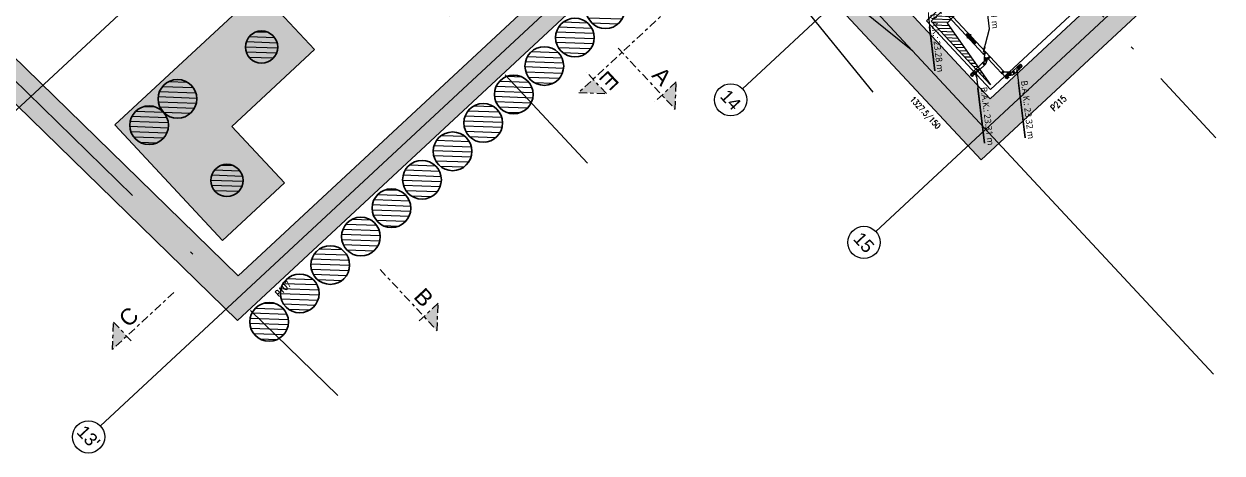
# Model space of a CAD drawing. Header units: millimetres. Extents: x 400382 to 401276, y 4543898 to 4544126.
# Drawn here: x 400468.57 to 400505.69, y 4543972.18 to 4543985.48 of the extents above; entities that cross this region are included whole.
import ezdxf
from ezdxf.enums import TextEntityAlignment as Align

# ---------------------------------------------------------------- set-up
doc = ezdxf.new("R2010")
doc.units = ezdxf.units.MM
for name, pattern in [('AKS', [3, 2.5, -0.25, 0, -0.25]), ('CENTER', [2, 1.25, -0.25, 0.25, -0.25]), ('DASHDOT2', [0.5, 0.25, -0.125, 0, -0.125])]:
    doc.linetypes.add(name, pattern=pattern)
for name, color, linetype in [('aks prota', 2, 'AKS'), ('bosluk tarama prota', 8, 'Continuous'), ('boşluk prota', 2, 'Continuous'), ('boşluk taraması prota', 252, 'Continuous'), ('caks prota', 4, 'Continuous'), ('kesit tarama prota', 252, 'Continuous'), ('kiriş prota', 6, 'Continuous'), ('kolon tarama prota', 252, 'Continuous'), ('lperde prota', 4, 'Continuous'), ('merdiven prota', 2, 'Continuous'), ('not çizgisi prota', 4, 'Continuous'), ('perde prota', 1, 'Continuous'), ('PRT-AL-TUNEL_EKSENI', 14, 'DASHDOT2'), ('skesit prota', 7, 'Continuous'), ('st_s_ölçü', 4, 'Continuous'), ('taks prota', 7, 'Continuous'), ('TARAMA', 8, 'Continuous'), ('tkesit prota', 7, 'Continuous'), ('tperde prota', 6, 'Continuous')]:
    doc.layers.add(name, color=color, linetype=linetype)
for name, color, linetype, lineweight in [('PRT-Geo-Pile_100', 101, 'Continuous', 30), ('PRT-Geo-Pile_120', 101, 'Continuous', 30), ('PRT-Geo-Pile_No.', 151, 'Continuous', 25)]:
    doc.layers.add(name, color=color, linetype=linetype, lineweight=lineweight)
doc.styles.add('Arial', font='Arial.ttf')
doc.styles.add('OLCU', font='romanstw.shx')
doc.styles.add('prt-kd-kot', font='Arial.ttf')
doc.styles.add('Segoe UI Light_1', font='', dxfattribs={"height": 200})
doc.styles.add('TAKS', font='Arial Unicode.ttf')
doc.styles.add('tkolon', font='romanstw.shx')
doc.styles.get('Segoe UI Light_1').set_extended_font_data('Segoe UI Light')
doc.dimstyles.new('1-50', dxfattribs={"dimtxt": 10, "dimasz": 4, "dimexe": 4, "dimexo": 8, "dimgap": 4, "dimtad": 1, "dimdec": 1, "dimrnd": 0.05, "dimzin": 9, "dimdsep": 46, "dimtxsty": 'OLCU', "dimblk1": 'OBLIQUE', "dimblk2": 'OBLIQUE', "dimsah": 1, "dimcen": 2, "dimdle": 4, "dimclrd": 4, "dimclre": 4, "dimclrt": 3, "dimadec": 1, "dimazin": 0, "dimtfac": 1, "dimtdec": 1, "dimtix": 1, "dimtmove": 2, "dimatfit": 3, "dimldrblk": 'OBLIQUE', "dimfxl": 1, "dimtvp": 1, "dimtolj": 1, "dimtzin": 1, "dimarcsym": 0})
pattern_1 = [(45, (15044.712, 54416.469), (-11.2253202, 11.2253202), [])]
pattern_2 = [(45, (0, 30000), (-11.2253202, 11.2253202), [])]

# ---------------------------------------------------------------- blocks, each defined once
blk = doc.blocks.new('Flow Direction - Flow Direction _25mm_-1035271-_17_70 m  ARA KAT')
at = {"layer": 'TARAMA'}
blk.add_hatch(color=256, dxfattribs=at).paths.add_polyline_path([(0, 0), (-117, -78), (-117, -30), (-400, -30), (-400, 30), (-117, 30), (-117, 78)], flags=0)
for p, q in [((-117, 30), (-400, 30)), ((-400, 30), (-400, -30)), ((-117, 30), (-400, 30)), ((-400, 30), (-400, -30)), ((0, 0), (-117, 78)), ((-117, 78), (-117, 30)), ((-117, 78), (0, 0)), ((-117, 30), (-117, 78)), ((-117, -78), (0, 0)), ((-117, -78), (0, 0)), ((-400, -30), (-117, -30)), ((-117, -30), (-400, -30)), ((-117, -30), (-117, -78)), ((-117, -30), (-117, -78))]:
    blk.add_line(p, q, dxfattribs=at)
blk = doc.blocks.new('17.60 mekanik')
at = {"layer": 'kolon tarama prota'}
for points in [[(146125.3, 61170.3), (146119.1, 61184), (146115.7, 61182)], [(146236, 61208.3), (146247, 61197.9), (146249.3, 61201.1)], [(146153.7, 61111.7), (146164.7, 61101.3), (146167, 61104.5)]]:
    blk.add_hatch(color=256, dxfattribs=at).paths.add_polyline_path(points, flags=0)
for p, q in [((146086.7, 61232.4), (145941.5, 61337.9)), ((146125.3, 61170.3), (146086.7, 61232.4)), ((146119.1, 61184), (146115.7, 61182)), ((146125.3, 61170.3), (146119.1, 61184)), ((146224.7, 61184.3), (146222.2, 61181.8)), ((146227.3, 61186.8), (146224.7, 61184.2)), ((146229.7, 61189.3), (146227.3, 61186.8)), ((146231.4, 61216.8), (146231.4, 61213.3)), ((146231.4, 61196.9), (146231.4, 61193.4)), ((146231.5, 61213.3), (146231.5, 61196.9)), ((146233.7, 61180.4), (146236.2, 61182.8)), ((146236, 61208.3), (146247, 61197.9)), ((146249.3, 61201.1), (146236, 61208.3)), ((146236, 61208.3), (146408.8, 61082.8)), ((146240.5, 61196.9), (146240.5, 61213.3)), ((146240.6, 61213.3), (146240.6, 61216.8)), ((146240.6, 61193.4), (146240.6, 61196.9)), ((146247, 61197.9), (146249.3, 61201.1)), ((146408.8, 61082.8), (146269, 61184.4)), ((146129.7, 61174.8), (145855.1, 61174.8)), ((145855.1, 61165.8), (146129.7, 61165.8)), ((145859.4, 61170.3), (146066.7, 61019.6)), ((146115.7, 61182), (146125.3, 61170.3)), ((146133.2, 61174.8), (146129.7, 61174.8)), ((146129.7, 61165.7), (146133.2, 61165.7)), ((146133.1, 61167.4), (146133.2, 61167.3)), ((146148.5, 61174.4), (146133.2, 61174.4)), ((146133.2, 61167.4), (146133.2, 61167.4)), ((146133.2, 61166.2), (146134.3, 61166.2)), ((146134.3, 61166.2), (146141.4, 61159.1)), ((146141.1, 61158.7), (146143.6, 61156.3)), ((146143.6, 61156.3), (146145, 61154.9)), ((146145, 61154.9), (146147.4, 61152.4)), ((146145.9, 61166.2), (146148.5, 61166.2)), ((146147.2, 61164.9), (146145.9, 61166.2)), ((146150, 61162.7), (146147.6, 61165.2)), ((146152, 61174.8), (146148.5, 61174.8)), ((146148.5, 61165.7), (146152, 61165.7)), ((146149.1, 61148.3), (146149.1, 61144.8)), ((146151.4, 61161.3), (146150, 61162.7)), ((146153.9, 61158.9), (146151.4, 61161.3)), ((146210.8, 61174.8), (146152, 61174.8)), ((146152, 61165.8), (146210.8, 61165.8)), ((146158.3, 61144.8), (146158.3, 61148.3)), ((146214.3, 61174.8), (146210.8, 61174.8)), ((146210.8, 61165.7), (146214.3, 61165.7)), ((146215.5, 61174.4), (146214.3, 61174.4)), ((146214.3, 61173.2), (146214.3, 61173.2)), ((146214.3, 61173.1), (146214.3, 61173.1)), ((146214.3, 61166.2), (146229.6, 61166.2)), ((146222.5, 61181.4), (146215.5, 61174.4)), ((146227, 61174.4), (146228.3, 61175.7)), ((146229.6, 61174.4), (146227, 61174.4)), ((146228.7, 61175.3), (146231.2, 61177.8)), ((146233.1, 61174.8), (146229.6, 61174.8)), ((146229.6, 61165.7), (146233.1, 61165.7)), ((146231.1, 61177.8), (146233.7, 61180.4)), ((146236.8, 61173.9), (146233.1, 61173.9)), ((146236.8, 61173.9), (146233.1, 61173.9)), ((146233.1, 61166.6), (146236.8, 61166.6)), ((146233.1, 61166.6), (146236.8, 61166.6)), ((146149.2, 61144.8), (146149.2, 61106.8)), ((146153.7, 61111.7), (146164.7, 61101.3)), ((146167, 61104.5), (146153.7, 61111.7)), ((146153.7, 61111.7), (146335.5, 60979.7)), ((146158.2, 61106.8), (146158.2, 61144.8)), ((146066.7, 61019.6), (145955, 61100.8)), ((146149.1, 61106.8), (146149.1, 61103.3)), ((146158.3, 61103.3), (146158.3, 61106.8)), ((146164.7, 61101.3), (146167, 61104.5)), ((146335.5, 60979.7), (146196.4, 61080.7))]:
    blk.add_line(p, q, dxfattribs=at)
at = {"layer": 'kolon tarama prota', "flags": 128}
for points in [[(146231.9, 61223.8), (146232.4, 61225.7), (146233.7, 61227.1), (146235.5, 61227.8), (146236, 61227.9)], [(146231.9, 61216.8), (146231.9, 61219.3), (146231.9, 61221.5), (146231.9, 61223.1), (146231.9, 61223.8), (146231.9, 61223.8)], [(146236, 61219.7), (146234.1, 61220.2), (146232.7, 61221.4), (146232, 61223.3), (146231.9, 61223.8)], [(146236, 61227.9), (146237.9, 61227.4), (146239.4, 61226.1), (146240.1, 61224.3), (146240.1, 61223.8)], [(146240.1, 61223.8), (146239.6, 61221.9), (146238.4, 61220.4), (146236.5, 61219.7), (146236, 61219.7)], [(146240.1, 61223.8), (146240.1, 61223.3), (146240.1, 61222), (146240.1, 61219.9), (146240.1, 61217.4), (146240.1, 61216.8)], [(146231.4, 61191), (146230.1, 61189), (146230.1, 61189)], [(146231.9, 61193.4), (146231.5, 61191), (146231.4, 61191)], [(146235.9, 61183.2), (146238.1, 61186.1), (146239, 61187.9)], [(146239, 61187.9), (146240, 61191.5), (146240.1, 61193.4)], [(146147.8, 61152.7), (146149.1, 61150.7), (146149.6, 61148.3), (146149.6, 61148.3)], [(146157.8, 61148.3), (146157.3, 61151.9), (146156, 61155.4), (146153.7, 61158.3), (146153.6, 61158.5)], [(146149.6, 61096.3), (146149.6, 61096.8), (146149.6, 61098.1), (146149.6, 61100.2), (146149.6, 61102.7), (146149.6, 61103.3)], [(146149.6, 61096.3), (146150.1, 61098.2), (146151.4, 61099.7), (146153.2, 61100.4), (146153.7, 61100.4)], [(146153.7, 61092.2), (146151.8, 61092.7), (146150.4, 61094), (146149.7, 61095.8), (146149.6, 61096.3)], [(146153.7, 61100.4), (146155.6, 61099.9), (146157.1, 61098.6), (146157.8, 61096.8), (146157.8, 61096.3)], [(146157.8, 61096.3), (146157.4, 61094.4), (146156.1, 61092.9), (146154.2, 61092.2), (146153.7, 61092.2)], [(146157.8, 61103.3), (146157.8, 61100.8), (146157.8, 61098.6), (146157.8, 61097), (146157.8, 61096.3), (146157.8, 61096.3)]]:
    blk.add_lwpolyline(points, dxfattribs=at)
at = {"layer": 'kolon tarama prota'}
for centre, radius, start, end in [((146236, 61223.8), 4.58, 90, 270), ((146236, 61223.8), 4.58, 90, 270), ((146236, 61223.8), 4.58, 0, 180), ((146236, 61223.8), 4.58, 0, 180), ((146236, 61223.8), 4.58, 180, 0), ((146236, 61223.8), 4.58, 180, 0), ((146236, 61223.8), 4.1, 90, 270), ((146236, 61223.8), 4.1, 0, 180), ((146236, 61223.8), 4.1, 180, 0), ((146236, 61223.8), 3.43, 90, 270), ((146236, 61223.8), 3.43, 90, 270), ((146236, 61223.8), 3.3, 144, 324), ((146236, 61223.8), 3.02, 0, 180), ((146236, 61223.8), 3.02, 180, 0), ((146236, 61223.8), 3.3, 324, 144), ((146236, 61223.8), 4.58, 270, 90), ((146236, 61223.8), 4.58, 270, 90), ((146236, 61223.8), 4.1, 270, 90), ((146236, 61223.8), 3.43, 270, 90), ((146236, 61223.8), 3.43, 270, 90), ((146153.7, 61096.3), 4.58, 90, 270), ((146153.7, 61096.3), 4.58, 90, 270), ((146153.7, 61096.3), 4.58, 0, 180), ((146153.7, 61096.3), 4.58, 0, 180), ((146153.7, 61096.3), 4.58, 180, 0), ((146153.7, 61096.3), 4.58, 180, 0), ((146153.7, 61096.3), 4.1, 90, 270), ((146153.7, 61096.3), 4.1, 0, 180), ((146153.7, 61096.3), 4.1, 180, 0), ((146153.7, 61096.3), 3.43, 90, 270), ((146153.7, 61096.3), 3.43, 90, 270), ((146153.7, 61096.3), 3.3, 144, 324), ((146153.7, 61096.3), 3.02, 0, 180), ((146153.7, 61096.3), 3.02, 180, 0), ((146153.7, 61096.3), 3.3, 324, 144), ((146153.7, 61096.3), 4.58, 270, 90), ((146153.7, 61096.3), 4.58, 270, 90), ((146153.7, 61096.3), 4.1, 270, 90), ((146153.7, 61096.3), 3.43, 270, 90), ((146153.7, 61096.3), 3.43, 270, 90)]:
    blk.add_arc(centre, radius, start, end, dxfattribs=at)
for centre, major_axis, ratio, start_param, end_param in [((146227.9, 61181), (-3.24, 3.24), 0.009999, 6.279043, 9.420636), ((146227.9, 61181), (-3.24, 3.24), 0.009999, 3.13745, 6.279043), ((146227.9, 61181), (-3.18, 3.18), 0.01, 0, 1.570796), ((146227.9, 61181), (-3.18, 3.18), 0.01, 4.712389, 6.283185), ((146230.5, 61183.6), (-3.24, 3.24), 0.01, 0.004142, 3.145735), ((146230.5, 61183.6), (3.24, -3.24), 0.01, 0.004142, 3.145735), ((146230.5, 61183.6), (-3.18, 3.18), 0.01, 4.712389, 6.283185), ((146230.5, 61183.6), (-3.18, 3.18), 0.01, 0, 1.570796), ((146233, 61186.1), (-3.24, 3.24), 0.01, 3.145735, 6.287327), ((146233, 61186.1), (3.24, -3.24), 0.01, 3.145735, 6.287327), ((146233, 61186.1), (-2.9, 2.9), 0.01, 0.004142, 3.145735), ((146233, 61186.1), (2.9, -2.9), 0.01, 0.004142, 3.145735), ((146230.5, 61183.6), (-3.18, 3.18), 0.01, 3.141593, 4.712389), ((146230.5, 61183.6), (-3.18, 3.18), 0.01, 1.570796, 3.141593), ((146236, 61216.8), (4.58, 0), 0.01, 1.570796, 4.712389), ((146236, 61213.3), (4.58, 0), 0.01, 1.570796, 4.712389), ((146236, 61196.9), (4.58, 0), 0.01, 6.279043, 9.420636), ((146236, 61196.9), (4.58, 0), 0.01, 3.137451, 6.279043), ((146236, 61193.4), (4.58, 0), 0.01, 6.279043, 9.420636), ((146236, 61193.4), (4.58, 0), 0.01, 3.137451, 6.279043), ((146236, 61213.3), (4.5, 0), 0.01, 3.141593, 4.712389), ((146236, 61213.3), (4.5, 0), 0.01, 1.570796, 3.141593), ((146236, 61196.9), (4.5, 0), 0.01, 1.570796, 3.141593), ((146236, 61196.9), (4.5, 0), 0.01, 3.141593, 4.712389), ((146236, 61216.8), (4.1, 0), 0.01, 1.570796, 4.712389), ((146236, 61193.4), (4.1, 0), 0.01, 6.279043, 9.420636), ((146236, 61193.4), (4.1, 0), 0.01, 3.137451, 6.279043), ((146236, 61216.8), (-4.1, 0), 0.01, 1.570796, 4.712389), ((146236, 61216.8), (-4.58, 0), 0.01, 1.570796, 4.712389), ((146236, 61213.3), (4.5, 0), 0.01, 4.712389, 6.283185), ((146236, 61213.3), (4.5, 0), 0.01, 0, 1.570796), ((146236, 61213.3), (4.58, 0), 0.01, 4.712389, 7.853982), ((146236, 61196.9), (4.5, 0), 0.01, 0, 1.570796), ((146236, 61196.9), (4.5, 0), 0.01, 4.712389, 6.283185), ((146129.7, 61170.3), (0, 4.58), 0.01, 0.004142, 3.145735), ((146129.7, 61170.3), (0, 4.5), 0.01, 0, 1.570796), ((146129.7, 61170.3), (0, 4.5), 0.01, 1.570796, 3.141593), ((146129.7, 61170.3), (0, 4.58), 0.01, 3.145735, 6.287327), ((146129.7, 61170.3), (0, 4.5), 0.01, 4.712389, 6.283185), ((146129.7, 61170.3), (0, 4.5), 0.01, 3.141593, 4.712389), ((146133.2, 61170.3), (0, 4.58), 0.01, 0.004142, 3.145735), ((146133.2, 61170.3), (0, 4.1), 0.01, 0.004142, 3.145735), ((146136, 61170.3), (2.9, 2.9), 0.004142, 2.986941, 3.151592), ((146136, 61170.3), (2.9, 2.9), 0.004142, 3.151592, 3.316243), ((146133.2, 61170.3), (0, 4.58), 0.01, 3.145735, 6.287327), ((146133.2, 61170.3), (0, 4.1), 0.01, 3.145735, 6.287327), ((146144.3, 61162), (3.24, 3.24), 0.004142, 0.01, 3.151592), ((146144.3, 61162), (3.24, 3.24), 0.004142, 3.151592, 6.293185), ((146144.3, 61162), (2.9, 2.9), 0.004142, 3.151592, 6.293185), ((146144.3, 61162), (2.9, 2.9), 0.004142, 0.01, 3.151592), ((146146.8, 61159.5), (3.24, 3.24), 0.004142, 0.01, 3.151592), ((146146.8, 61159.5), (3.24, 3.24), 0.004142, 3.151592, 6.293185), ((146146.8, 61159.5), (3.18, 3.18), 0.004142, 1.570796, 3.141593), ((146146.8, 61159.5), (3.18, 3.18), 0.004142, 3.141593, 4.712389), ((146148.2, 61158.1), (3.24, 3.24), 0.004142, 6.273186, 9.414778), ((146148.2, 61158.1), (3.24, 3.24), 0.004142, 3.131593, 6.273186), ((146148.2, 61158.1), (3.18, 3.18), 0.004142, 3.141593, 4.712389), ((146148.2, 61158.1), (3.18, 3.18), 0.004142, 1.570796, 3.141593), ((146146.8, 61159.5), (3.18, 3.18), 0.004142, 0, 1.570796), ((146146.8, 61159.5), (3.18, 3.18), 0.004142, 4.712389, 6.283185), ((146150.7, 61155.6), (3.24, 3.24), 0.004142, 6.273186, 9.414778), ((146150.7, 61155.6), (3.24, 3.24), 0.004142, 3.131593, 6.273186), ((146150.7, 61155.6), (2.9, 2.9), 0.004142, 6.273186, 9.414778), ((146150.7, 61155.6), (2.9, 2.9), 0.004142, 3.131593, 6.273186), ((146148.2, 61158.1), (3.18, 3.18), 0.004142, 4.712389, 6.283185), ((146148.2, 61158.1), (3.18, 3.18), 0.004142, 0, 1.570796), ((146148.5, 61170.3), (0, 4.58), 0.01, 0.004142, 3.145735), ((146148.5, 61170.3), (0, 4.1), 0.01, 0.004142, 3.145735), ((146148.5, 61170.3), (0, 4.58), 0.01, 3.145735, 6.287327), ((146148.5, 61170.3), (0, 4.1), 0.01, 3.145735, 6.287327), ((146153.7, 61148.3), (4.58, 0), 0.01, 3.137451, 6.279043), ((146153.7, 61148.3), (4.58, 0), 0.01, 6.279043, 9.420636), ((146153.7, 61148.3), (4.1, 0), 0.01, 6.279043, 9.420636), ((146153.7, 61148.3), (4.1, 0), 0.01, 3.137451, 6.279043), ((146152, 61170.3), (0, 4.5), 0.01, 0, 1.570796), ((146152, 61170.3), (0, 4.58), 0.01, 0.004142, 3.145735), ((146152, 61170.3), (0, 4.5), 0.01, 1.570796, 3.141593), ((146152, 61170.3), (0, 4.5), 0.01, 4.712389, 6.283185), ((146152, 61170.3), (0, 4.58), 0.01, 3.145735, 6.287327), ((146152, 61170.3), (0, 4.5), 0.01, 3.141593, 4.712389), ((146210.8, 61170.3), (0, 4.5), 0.01, 4.712389, 6.283185), ((146210.8, 61170.3), (0, 4.5), 0.01, 0, 1.570796), ((146210.8, 61170.3), (0, 4.58), 0.01, 0.004142, 3.145735), ((146210.8, 61170.3), (0, 4.58), 0.01, 3.145735, 6.287327), ((146210.8, 61170.3), (0, 4.5), 0.01, 3.141593, 4.712389), ((146210.8, 61170.3), (0, 4.5), 0.01, 1.570796, 3.141593), ((146214.3, 61170.3), (0, 4.58), 0.01, 3.145735, 6.287327), ((146214.3, 61170.3), (0, 4.58), 0.01, 0.004142, 3.145735), ((146214.3, 61170.3), (0, 4.1), 0.01, 0.004142, 3.145735), ((146214.3, 61170.3), (0, 4.1), 0.01, 3.145735, 6.287327), ((146217.2, 61170.3), (-2.9, 2.9), 0.009999, 6.114392, 6.279043), ((146217.2, 61170.3), (-2.9, 2.9), 0.009999, 6.279043, 6.443694), ((146225.4, 61178.6), (-3.24, 3.24), 0.009999, 3.13745, 6.279043), ((146225.4, 61178.6), (-3.24, 3.24), 0.009999, 6.279043, 9.420636), ((146225.4, 61178.6), (-2.9, 2.9), 0.009999, 3.13745, 6.279043), ((146225.4, 61178.6), (-2.9, 2.9), 0.009999, 6.279043, 9.420636), ((146227.9, 61181), (-3.18, 3.18), 0.01, 1.570796, 3.141593), ((146227.9, 61181), (-3.18, 3.18), 0.01, 3.141593, 4.712389), ((146229.6, 61170.3), (0, 4.58), 0.01, 3.145735, 6.287327), ((146229.6, 61170.3), (0, 4.58), 0.01, 0.004142, 3.145735), ((146229.6, 61170.3), (0, 4.1), 0.01, 0.004142, 3.145735), ((146229.6, 61170.3), (0, 4.1), 0.01, 3.145735, 6.287327), ((146233.1, 61170.3), (0, 4.58), 0.01, 0.004142, 3.145735), ((146233.1, 61170.3), (0, 4.58), 0.01, 3.145735, 6.287327), ((146233.1, 61170.3), (0, 3.66), 0.01, 0.004142, 3.145735), ((146233.1, 61170.3), (0, 3.66), 0.01, 3.145735, 6.287327), ((146233.1, 61170.3), (0, 3.66), 0.01, 0.004142, 3.145735), ((146233.1, 61170.3), (0, 3.66), 0.01, 3.145735, 6.287327), ((146236.8, 61170.3), (0, 3.66), 0.01, 0.004142, 3.145735), ((146236.8, 61170.3), (0, 3.66), 0.01, 0.004142, 3.145735), ((146236.8, 61170.3), (0, 3.66), 0.01, 3.145735, 6.287327), ((146236.8, 61170.3), (0, 3.66), 0.01, 3.145735, 6.287327), ((146153.7, 61144.8), (4.58, 0), 0.01, 6.279043, 9.420636), ((146153.7, 61144.8), (4.58, 0), 0.01, 3.137451, 6.279043), ((146153.7, 61144.8), (4.5, 0), 0.01, 3.141593, 4.712389), ((146153.7, 61144.8), (4.5, 0), 0.01, 1.570796, 3.141593), ((146153.7, 61144.8), (4.5, 0), 0.01, 4.712389, 6.283185), ((146153.7, 61144.8), (4.5, 0), 0.01, 0, 1.570796), ((146153.7, 61106.8), (-4.58, 0), 0.01, 4.712389, 7.853982), ((146153.7, 61103.3), (4.58, 0), 0.01, 1.570796, 4.712389), ((146153.7, 61106.8), (4.5, 0), 0.01, 1.570796, 3.141593), ((146153.7, 61106.8), (4.5, 0), 0.01, 3.141593, 4.712389), ((146153.7, 61103.3), (4.1, 0), 0.01, 1.570796, 4.712389), ((146153.7, 61106.8), (4.5, 0), 0.01, 0, 1.570796), ((146153.7, 61106.8), (4.5, 0), 0.01, 4.712389, 6.283185), ((146153.7, 61106.8), (-4.58, 0), 0.01, 1.570796, 4.712389), ((146153.7, 61103.3), (-4.1, 0), 0.01, 1.570796, 4.712389), ((146153.7, 61103.3), (-4.58, 0), 0.01, 1.570796, 4.712389)]:
    blk.add_ellipse(centre, major_axis=major_axis, ratio=ratio, start_param=start_param, end_param=end_param, dxfattribs=at)
at = {"layer": 'kolon tarama prota', "xscale": 0.1, "yscale": 0.1, "zscale": 0.1, "rotation": 179.9999999999996}
blk.add_blockref('Flow Direction - Flow Direction _25mm_-1035271-_17_70 m  ARA KAT', (146049.6, 61170.3), dxfattribs=at)
at = {"layer": 'kolon tarama prota', "char_height": 20, "attachment_point": 1, "rotation": 324, "line_spacing_factor": 1.142579, "style": 'Segoe UI Light_1'}
for s, insert, width in [('B.A.K.: 23.31 m', (145957.1, 61361.9), 207.627), ('B.A.K.: 23.32 m', (146282.7, 61209.8), 213.157), ('B.A.K.: 23.28 m', (145939.6, 61145.1), 213.157), ('B.A.K.: 23.31 m', (146212, 61104.7), 207.627)]:
    blk.add_mtext(s, dxfattribs=dict(at, insert=insert, width=width))
blk = doc.blocks.new('_Oblique')
at = {"layer": 'st_s_ölçü', "lineweight": -2}
blk.add_line((-0.5, -0.5), (0.5, 0.5), dxfattribs=at)
blk = doc.blocks.new('*U92')
at = {"layer": 'PRT-Geo-Pile_120'}
blk.add_circle((0, 0), 0.6, dxfattribs=at)
at = {"layer": 'PRT-Geo-Pile_No.', "style": 'prt-kd-kot'}
blk.add_attdef('Kazık_No:', text='', height=0.25, rotation=90, dxfattribs=at).set_placement((-0.219, -0.769), align=Align.MIDDLE_LEFT)
blk = doc.blocks.new('*U93')
at = {"layer": 'PRT-Geo-Pile_120'}
blk.add_circle((0, 0), 0.6, dxfattribs=at)
at = {"layer": 'PRT-Geo-Pile_No.', "style": 'prt-kd-kot'}
blk.add_attdef('Kazık_No:', text='', height=0.25, rotation=90, dxfattribs=at).set_placement((0, 0.652), align=Align.MIDDLE_LEFT)
blk = doc.blocks.new('*U94')
at = {"layer": 'PRT-Geo-Pile_100'}
blk.add_circle((0, 0), 0.5, dxfattribs=at)
at = {"layer": 'PRT-Geo-Pile_No.', "style": 'prt-kd-kot'}
blk.add_attdef('Kazık_No:', text='', height=0.25, rotation=90, dxfattribs=at).set_placement((-0.219, -0.769), align=Align.MIDDLE_LEFT)
blk = doc.blocks.new('*U95')
at = {"layer": 'PRT-Geo-Pile_120'}
blk.add_circle((0, 0), 0.6, dxfattribs=at)
at = {"layer": 'PRT-Geo-Pile_No.', "style": 'prt-kd-kot'}
blk.add_attdef('Kazık_No:', text='', height=0.25, rotation=90, dxfattribs=at).set_placement((-0.219, -0.769), align=Align.MIDDLE_LEFT)
blk = doc.blocks.new('kazık1')
at = {"layer": 'kolon tarama prota', "transparency": 33554687}
h = blk.add_hatch(dxfattribs=at)
h.set_pattern_fill('ANSI31', color=256, scale=5)
h.set_pattern_definition(pattern_1)
edge = h.paths.add_edge_path()
edge.add_arc((172467.3, 70661.3), 60, 0, 360)
h = blk.add_hatch(dxfattribs=at)
h.set_pattern_fill('ANSI31', color=256, scale=5)
h.set_pattern_definition(pattern_1)
edge = h.paths.add_edge_path()
edge.add_arc((175231.2, 70661.3), 60, 0, 360)
h = blk.add_hatch(dxfattribs=at)
h.set_pattern_fill('ANSI31', color=256, scale=5)
h.set_pattern_definition([(45, (15764.813, 55263.47), (-11.2253202, 11.2253202), [])])
edge = h.paths.add_edge_path()
edge.add_arc((173187.4, 70601.7), 50, 0, 360)
h = blk.add_hatch(dxfattribs=at)
h.set_pattern_fill('ANSI31', color=256, scale=5)
h.set_pattern_definition([(45, (17088.743, 55265.586), (-11.2253202, 11.2253202), [])])
edge = h.paths.add_edge_path()
edge.add_arc((174511.4, 70603.8), 50, 0, 360)
h = blk.add_hatch(dxfattribs=at)
h.set_pattern_fill('ANSI31', color=256, scale=5)
h.set_pattern_definition(pattern_1)
edge = h.paths.add_edge_path()
edge.add_arc((172467.3, 70531.8), 60, 0, 360)
h = blk.add_hatch(dxfattribs=at)
h.set_pattern_fill('ANSI31', color=256, scale=5)
h.set_pattern_definition(pattern_1)
edge = h.paths.add_edge_path()
edge.add_arc((175231.2, 70531.9), 60, 0, 360)
h = blk.add_hatch(dxfattribs=at)
h.set_pattern_fill('ANSI31', color=256, scale=5)
h.set_pattern_definition(pattern_1)
edge = h.paths.add_edge_path()
edge.add_arc((172467.3, 70402.3), 60, 0, 360)
h = blk.add_hatch(dxfattribs=at)
h.set_pattern_fill('ANSI31', color=256, scale=5)
h.set_pattern_definition(pattern_1)
edge = h.paths.add_edge_path()
edge.add_arc((175231.2, 70402.5), 60, 0, 360)
h = blk.add_hatch(dxfattribs=at)
h.set_pattern_fill('ANSI31', color=256, scale=5)
h.set_pattern_definition(pattern_1)
edge = h.paths.add_edge_path()
edge.add_arc((172467.3, 70272.8), 60, 0, 360)
h = blk.add_hatch(dxfattribs=at)
h.set_pattern_fill('ANSI31', color=256, scale=5)
h.set_pattern_definition(pattern_1)
edge = h.paths.add_edge_path()
edge.add_arc((175231.2, 70273.1), 60, 0, 360)
h = blk.add_hatch(dxfattribs=at)
h.set_pattern_fill('ANSI31', color=256, scale=5)
h.set_pattern_definition(pattern_1)
edge = h.paths.add_edge_path()
edge.add_arc((172467.3, 70143.2), 60, 0, 360)
h = blk.add_hatch(dxfattribs=at)
h.set_pattern_fill('ANSI31', color=256, scale=5)
h.set_pattern_definition(pattern_1)
edge = h.paths.add_edge_path()
edge.add_arc((175231.2, 70143.7), 60, 0, 360)
h = blk.add_hatch(dxfattribs=at)
h.set_pattern_fill('ANSI31', color=256, scale=5)
h.set_pattern_definition([(45, (15764.813, 54713.47), (-11.2253202, 11.2253202), [])])
edge = h.paths.add_edge_path()
edge.add_arc((173187.4, 70051.7), 50, 0, 360)
h = blk.add_hatch(dxfattribs=at)
h.set_pattern_fill('ANSI31', color=256, scale=5)
h.set_pattern_definition([(45, (17088.71, 54713.471), (-11.2253202, 11.2253202), [])])
edge = h.paths.add_edge_path()
edge.add_arc((174511.3, 70051.7), 50, 0, 360)
h = blk.add_hatch(dxfattribs=at)
h.set_pattern_fill('ANSI31', color=256, scale=5)
h.set_pattern_definition(pattern_1)
edge = h.paths.add_edge_path()
edge.add_arc((172467.3, 70013.7), 60, 0, 360)
h = blk.add_hatch(dxfattribs=at)
h.set_pattern_fill('ANSI31', color=256, scale=5)
h.set_pattern_definition(pattern_1)
edge = h.paths.add_edge_path()
edge.add_arc((175231.2, 70014.3), 60, 0, 360)
h = blk.add_hatch(dxfattribs=at)
h.set_pattern_fill('ANSI31', color=256, scale=5)
h.set_pattern_definition(pattern_1)
edge = h.paths.add_edge_path()
edge.add_arc((175231.2, 69884.9), 60, 0, 360)
h = blk.add_hatch(dxfattribs=at)
h.set_pattern_fill('ANSI31', color=256, scale=5)
h.set_pattern_definition(pattern_1)
edge = h.paths.add_edge_path()
edge.add_arc((172467.3, 69884.2), 60, 0, 360)
h = blk.add_hatch(dxfattribs=at)
h.set_pattern_fill('ANSI31', color=256, scale=5)
h.set_pattern_definition(pattern_1)
edge = h.paths.add_edge_path()
edge.add_arc((172467.3, 69754.7), 60, 0, 360)
h = blk.add_hatch(dxfattribs=at)
h.set_pattern_fill('ANSI31', color=256, scale=5)
h.set_pattern_definition(pattern_1)
edge = h.paths.add_edge_path()
edge.add_arc((175231.2, 69755.5), 60, 0, 360)
h = blk.add_hatch(dxfattribs=at)
h.set_pattern_fill('ANSI31', color=256, scale=5)
h.set_pattern_definition(pattern_1)
edge = h.paths.add_edge_path()
edge.add_arc((172467.3, 69625.2), 60, 0, 360)
h = blk.add_hatch(dxfattribs=at)
h.set_pattern_fill('ANSI31', color=256, scale=5)
h.set_pattern_definition(pattern_1)
edge = h.paths.add_edge_path()
edge.add_arc((175231.2, 69626.1), 60, 0, 360)
h = blk.add_hatch(dxfattribs=at)
h.set_pattern_fill('ANSI31', color=256, scale=5)
h.set_pattern_definition([(45, (15835.014, 54203.909), (-11.2253202, 11.2253202), [])])
edge = h.paths.add_edge_path()
edge.add_arc((173257.6, 69542.1), 50, 0, 360)
h = blk.add_hatch(dxfattribs=at)
h.set_pattern_fill('ANSI31', color=256, scale=5)
h.set_pattern_definition([(45, (17168.773, 54203.909), (-11.2253202, 11.2253202), [])])
edge = h.paths.add_edge_path()
edge.add_arc((174591.4, 69542.1), 50, 0, 360)
h = blk.add_hatch(dxfattribs=at)
h.set_pattern_fill('ANSI31', color=256, scale=5)
h.set_pattern_definition(pattern_1)
edge = h.paths.add_edge_path()
edge.add_arc((172467.3, 69495.7), 60, 0, 360)
h = blk.add_hatch(dxfattribs=at)
h.set_pattern_fill('ANSI31', color=256, scale=5)
h.set_pattern_definition(pattern_1)
edge = h.paths.add_edge_path()
edge.add_arc((175231.2, 69496.7), 60, 0, 360)
h = blk.add_hatch(dxfattribs=at)
h.set_pattern_fill('ANSI31', color=256, scale=5)
h.set_pattern_definition(pattern_1)
edge = h.paths.add_edge_path()
edge.add_arc((172467.3, 69366.1), 60, 0, 360)
h = blk.add_hatch(dxfattribs=at)
h.set_pattern_fill('ANSI31', color=256, scale=5)
h.set_pattern_definition(pattern_1)
edge = h.paths.add_edge_path()
edge.add_arc((175231.2, 69367.3), 60, 0, 360)
h = blk.add_hatch(dxfattribs=at)
h.set_pattern_fill('ANSI31', color=256, scale=5)
h.set_pattern_definition(pattern_1)
edge = h.paths.add_edge_path()
edge.add_arc((172467.3, 69236.6), 60, 0, 360)
h = blk.add_hatch(dxfattribs=at)
h.set_pattern_fill('ANSI31', color=256, scale=5)
h.set_pattern_definition(pattern_2)
h.paths.add_polyline_path([(174591.5, 69242, 1), (174471.5, 69242, 1)])
h.paths.add_polyline_path([(174591.5, 69122, 1), (174471.5, 69122, 1)])
h = blk.add_hatch(dxfattribs=at)
h.set_pattern_fill('ANSI31', color=256, scale=5)
h.set_pattern_definition(pattern_1)
edge = h.paths.add_edge_path()
edge.add_arc((175231.2, 69237.9), 60, 0, 360)
h = blk.add_hatch(dxfattribs=at)
h.set_pattern_fill('ANSI31', color=256, scale=5)
h.set_pattern_definition(pattern_2)
h.paths.add_polyline_path([(173377.7, 69212.6, 1), (173257.7, 69212.6, 1)])
h.paths.add_polyline_path([(173377.7, 69092.6, 1), (173257.7, 69092.6, 1)])
h = blk.add_hatch(dxfattribs=at)
h.set_pattern_fill('ANSI31', color=256, scale=5)
h.set_pattern_definition([(45, (17398.402, 53843.754), (-11.2253202, 11.2253202), [])])
edge = h.paths.add_edge_path()
edge.add_arc((174821, 69182), 50, 0, 360)
h = blk.add_hatch(dxfattribs=at)
h.set_pattern_fill('ANSI31', color=256, scale=5)
h.set_pattern_definition(pattern_1)
edge = h.paths.add_edge_path()
edge.add_arc((172467.3, 69107.1), 60, 0, 360)
h = blk.add_hatch(dxfattribs=at)
h.set_pattern_fill('ANSI31', color=256, scale=5)
h.set_pattern_definition(pattern_1)
edge = h.paths.add_edge_path()
edge.add_arc((175231.2, 69108.5), 60, 0, 360)
h = blk.add_hatch(dxfattribs=at)
h.set_pattern_fill('ANSI31', color=256, scale=5)
h.set_pattern_definition([(45, (15604.984, 53774.1), (-11.2253202, 11.2253202), [])])
edge = h.paths.add_edge_path()
edge.add_arc((173027.6, 69112.3), 50, 0, 360)
h = blk.add_hatch(dxfattribs=at)
h.set_pattern_fill('ANSI31', color=256, scale=5)
h.set_pattern_definition(pattern_1)
edge = h.paths.add_edge_path()
edge.add_arc((172467.3, 68977.6), 60, 0, 360)
h = blk.add_hatch(dxfattribs=at)
h.set_pattern_fill('ANSI31', color=256, scale=5)
h.set_pattern_definition(pattern_1)
edge = h.paths.add_edge_path()
edge.add_arc((175231.2, 68979.1), 60, 0, 360)
h = blk.add_hatch(dxfattribs=at)
h.set_pattern_fill('ANSI31', color=256, scale=5)
h.set_pattern_definition(pattern_1)
edge = h.paths.add_edge_path()
edge.add_arc((172467.3, 68848.1), 60, 0, 360)
for name, p, xscale, yscale, zscale, rotation in [('*U92', (172467.3, 70661.3), 100.0000000000001, 100.0000000000001, 100.0000000000001, 270.0012000308424), ('*U93', (175231.2, 70661.3), 99.99999999999999, 99.99999999999999, 99.99999999999999, 269.9999000308423), ('*U94', (173187.4, 70601.7), 100.0000000000001, 100.0000000000001, 100.0000000000001, 270.0012000308424), ('*U94', (174511.4, 70603.8), 100.0000000000001, 100.0000000000001, 100.0000000000001, 270.0012000308424), ('*U92', (172467.3, 70531.8), 100.0000000000001, 100.0000000000001, 100.0000000000001, 270.0012000308424), ('*U93', (175231.2, 70531.9), 99.99999999999999, 99.99999999999999, 99.99999999999999, 269.9999000308423), ('*U92', (172467.3, 70402.3), 100.0000000000001, 100.0000000000001, 100.0000000000001, 270.0012000308424), ('*U93', (175231.2, 70402.5), 99.99999999999999, 99.99999999999999, 99.99999999999999, 269.9999000308423), ('*U92', (172467.3, 70272.8), 100.0000000000001, 100.0000000000001, 100.0000000000001, 270.0012000308424), ('*U93', (175231.2, 70273.1), 99.99999999999999, 99.99999999999999, 99.99999999999999, 269.9999000308423), ('*U92', (172467.3, 70143.2), 100.0000000000001, 100.0000000000001, 100.0000000000001, 270.0012000308424), ('*U93', (175231.2, 70143.7), 99.99999999999999, 99.99999999999999, 99.99999999999999, 269.9999000308423), ('*U94', (173187.4, 70051.7), 100.0000000000001, 100.0000000000001, 100.0000000000001, 270.0012000308424), ('*U94', (174511.3, 70051.7), 100.0000000000001, 100.0000000000001, 100.0000000000001, 270.0012000308424), ('*U92', (172467.3, 70013.7), 100.0000000000001, 100.0000000000001, 100.0000000000001, 270.0012000308424), ('*U93', (175231.2, 70014.3), 99.99999999999999, 99.99999999999999, 99.99999999999999, 269.9999000308423), ('*U93', (175231.2, 69884.9), 99.99999999999999, 99.99999999999999, 99.99999999999999, 269.9999000308423), ('*U92', (172467.3, 69884.2), 100.0000000000001, 100.0000000000001, 100.0000000000001, 270.0012000308424), ('*U92', (172467.3, 69754.7), 100.0000000000001, 100.0000000000001, 100.0000000000001, 270.0012000308424), ('*U93', (175231.2, 69755.5), 99.99999999999999, 99.99999999999999, 99.99999999999999, 269.9999000308423), ('*U92', (172467.3, 69625.2), 100.0000000000001, 100.0000000000001, 100.0000000000001, 270.0012000308424), ('*U93', (175231.2, 69626.1), 99.99999999999999, 99.99999999999999, 99.99999999999999, 269.9999000308423), ('*U94', (173257.6, 69542.1), 100.0000000000001, 100.0000000000001, 100.0000000000001, 270.0012000308424), ('*U94', (174591.4, 69542.1), 100.0000000000001, 100.0000000000001, 100.0000000000001, 270.0012000308424), ('*U92', (172467.3, 69495.7), 100.0000000000001, 100.0000000000001, 100.0000000000001, 270.0012000308424), ('*U93', (175231.2, 69496.7), 99.99999999999999, 99.99999999999999, 99.99999999999999, 269.9999000308423), ('*U92', (172467.3, 69366.1), 100.0000000000001, 100.0000000000001, 100.0000000000001, 270.0012000308424), ('*U93', (175231.2, 69367.3), 99.99999999999999, 99.99999999999999, 99.99999999999999, 269.9999000308423), ('*U92', (172467.3, 69236.6), 100.0000000000001, 100.0000000000001, 100.0000000000001, 270.0012000308424), ('*U93', (175231.2, 69237.9), 99.99999999999999, 99.99999999999999, 99.99999999999999, 269.9999000308423), ('*U94', (174821, 69182), 100.0000000000001, 100.0000000000001, 100.0000000000001, 270.0012000308424), ('*U92', (172467.3, 69107.1), 100.0000000000001, 100.0000000000001, 100.0000000000001, 270.0012000308424), ('*U93', (175231.2, 69108.5), 99.99999999999999, 99.99999999999999, 99.99999999999999, 269.9999000308423), ('*U94', (173027.6, 69112.3), 100.0000000000001, 100.0000000000001, 100.0000000000001, 270.0012000308424), ('*U92', (172467.3, 68977.6), 100.0000000000001, 100.0000000000001, 100.0000000000001, 270.0012000308424), ('*U93', (175231.2, 68979.1), 99.99999999999999, 99.99999999999999, 99.99999999999999, 269.9999000308423), ('*U92', (172467.3, 68848.1), 100.0000000000001, 100.0000000000001, 100.0000000000001, 270.0012000308424)]:
    blk.add_blockref(name, p, dxfattribs=dict(at, xscale=xscale, yscale=yscale, zscale=zscale, rotation=rotation))
at = {"layer": 'PRT-Geo-Pile_100', "xscale": 100.0000000000001, "yscale": 100.0000000000001, "zscale": 100.0000000000001, "rotation": 270.0012000308424}
for p in [(174531.5, 69242), (173317.7, 69212.6), (174531.5, 69122), (173317.7, 69092.6)]:
    blk.add_blockref('*U95', p, dxfattribs=at)

msp = doc.modelspace()

# ---------------------------------------------------------------- hatches: boundary and pattern name
at = {"layer": 'bosluk tarama prota'}
h = msp.add_hatch(dxfattribs=at)
h.set_pattern_fill('DOTS', color=2, scale=0.1, angle=-47.076006)
h.set_pattern_definition([(312.923994, (398960.75198, 4544959.87883), (0.170302485, 0.049990168), [0, -0.15875])])
h.paths.add_polyline_path([(400474.19221, 4544004.02707), (400475.89478, 4544002.19643), (400474.06414, 4544000.49386), (400472.36157, 4544002.3245)])
h.paths.add_polyline_path([(400470.16753, 4544000.28396), (400471.8701, 4543998.45331), (400470.03945, 4543996.75074), (400468.33688, 4543998.58139)])
h.paths.add_polyline_path([(400483.20855, 4543994.33249), (400484.91111, 4543992.50184), (400483.08047, 4543990.79927), (400481.3779, 4543992.62992)])
h.paths.add_polyline_path([(400479.18363, 4543990.58962), (400480.8862, 4543988.75897), (400479.05556, 4543987.0564), (400477.35299, 4543988.88705)])
h.paths.add_polyline_path([(400477.56971, 4543984.69039), (400475.86764, 4543986.5205), (400471.38509, 4543982.35156), (400474.71911, 4543978.76675), (400476.63762, 4543980.55104), (400475.00568, 4543982.30574)])
h.paths.add_polyline_path([(400466.90707, 4543996.15513), (400468.60964, 4543994.32448), (400463.85137, 4543989.89911), (400460.51352, 4543993.48804), (400462.19772, 4543995.05441), (400463.83299, 4543993.29612)])
at = {"layer": 'boşluk taraması prota', "ltscale": 2}
h = msp.add_hatch(dxfattribs=at)
h.set_pattern_fill('ANSI31', color=256, scale=0.03, angle=-47.076006, style=0)
h.set_pattern_definition([(357.923994, (399717.27945, 4544219.676745), (0.003450452, 0.095187483), [])])
h.paths.add_polyline_path([(400501.67132, 4543990.2058), (400497.17793, 4543985.50524), (400498.51557, 4543983.59487), (400496.68242, 4543985.56593)])
at = {"layer": 'kesit tarama prota'}
h = msp.add_hatch(color=256, dxfattribs=at)
h.dxf.hatch_style = 1
h.paths.add_polyline_path([(400486.61453, 4543983.32491), (400485.76656, 4543983.35565), (400486.20591, 4543983.76427)])
h = msp.add_hatch(color=256, dxfattribs=at)
h.dxf.hatch_style = 1
h.paths.add_polyline_path([(400488.77722, 4543983.68241), (400488.74648, 4543982.83444), (400488.33787, 4543983.27379)])
h = msp.add_hatch(color=256, dxfattribs=at)
h.dxf.hatch_style = 1
h.paths.add_polyline_path([(400481.4001, 4543976.8214), (400481.36936, 4543975.97343), (400480.96074, 4543976.41279)])
h = msp.add_hatch(color=256, dxfattribs=at)
h.dxf.hatch_style = 1
h.paths.add_polyline_path([(400471.34421, 4543976.24006), (400471.31347, 4543975.39209), (400471.75282, 4543975.80071)])
at = {"layer": 'kolon tarama prota'}
h = msp.add_hatch(color=256, dxfattribs=at)
h.dxf.hatch_style = 1
h.paths.add_polyline_path([(400518.65538, 4544000.26436), (400484.81074, 4544036.65495), (400485.11839, 4544034.12161), (400516.73976, 4544000.12153), (400498.50654, 4543983.16394), (400490.43772, 4543991.83973), (400489.11966, 4543990.61388), (400489.80069, 4543989.88162), (400490.02037, 4543990.08593), (400498.22539, 4543981.26369)])
h = msp.add_hatch(color=256, dxfattribs=at)
h.dxf.hatch_style = 1
h.paths.add_polyline_path([(400475.18773, 4543976.29105), (400489.76406, 4543989.84759), (400489.08303, 4543990.57985), (400475.20434, 4543977.67214), (400457.83724, 4543994.62147), (400472.57577, 4544008.32886), (400471.89477, 4544009.06109), (400456.38743, 4543994.6391)])

# ---------------------------------------------------------------- linework, layer by layer
at = {"layer": 'aks prota', "ltscale": 10}
for p, q in [((400505.42838, 4543974.62013), (400392.43281, 4544096.11577)), ((400490.83438, 4543983.4676), (400516.37063, 4544007.21723)), ((400494.96322, 4543979.04918), (400520.49946, 4544002.79881)), ((400464.83201, 4543979.56103), (400486.96489, 4544000.14545)), ((400470.9355, 4543973.01914), (400493.05804, 4543993.59394))]:
    msp.add_line(p, q, dxfattribs=at)
for points in [[(400462.98163, 4544005.94333), (400486.0307, 4543981.1604)], [(400454.04422, 4543997.62459), (400478.29389, 4543973.95826)]]:
    msp.add_lwpolyline(points, dxfattribs=at)
at = {"layer": 'boşluk prota', "ltscale": 0.05}
msp.add_lwpolyline([(400501.67132, 4543990.2058), (400497.17793, 4543985.50524), (400498.51557, 4543983.59487), (400496.68242, 4543985.56593)], close=True, dxfattribs=at)
at = {"layer": 'caks prota', "ltscale": 0.05}
for centre in [(400490.46825, 4543983.12708), (400494.5976, 4543978.70811), (400470.56937, 4543972.67862)]:
    msp.add_circle(centre, 0.5, dxfattribs=at)
at = {"layer": 'kiriş prota'}
msp.add_lwpolyline([(400501.73903, 4543990.40726), (400503.71401, 4543988.28371), (400498.51498, 4543983.44841), (400496.54, 4543985.57196), (400501.73903, 4543990.40726)], dxfattribs=at)
msp.add_lwpolyline([(400477.56971, 4543984.69039), (400475.86764, 4543986.5205), (400471.38509, 4543982.35156), (400474.71911, 4543978.76675), (400476.63762, 4543980.55104), (400475.00568, 4543982.30574)], close=True, dxfattribs=at)
at = {"layer": 'perde prota'}
for q in [(400457.83724, 4543994.62147), (400489.08303, 4543990.57985)]:
    msp.add_line((400475.20434, 4543977.67214), q, dxfattribs=at)
for points in [[(400490.43772, 4543991.83973), (400498.50654, 4543983.16394), (400516.73976, 4544000.12153), (400485.11839, 4544034.12161), (400484.81074, 4544036.65495), (400518.65538, 4544000.26436), (400498.22539, 4543981.26369), (400490.02037, 4543990.08593), (400489.80069, 4543989.88162), (400489.11966, 4543990.61388)], [(400472.57577, 4544008.32886), (400471.89477, 4544009.06109), (400456.38743, 4543994.6391), (400475.18773, 4543976.29105)], [(400475.18773, 4543976.29105), (400489.76406, 4543989.84759), (400489.08303, 4543990.57985)]]:
    msp.add_lwpolyline(points, dxfattribs=at)
at = {"layer": 'PRT-AL-TUNEL_EKSENI', "ltscale": 10}
msp.add_line((400396.13071, 4544099.55496), (400509.12628, 4543978.05932), dxfattribs=at)
at = {"layer": 'skesit prota', "linetype": 'CENTER', "ltscale": 0.2}
for p, q in [((400486.61453, 4543983.32491), (400486.0016, 4543983.98395)), ((400488.77722, 4543983.68241), (400488.11819, 4543983.06948)), ((400488.74648, 4543982.83444), (400488.77722, 4543983.68241)), ((400485.76656, 4543983.35565), (400486.61453, 4543983.32491)), ((400481.4001, 4543976.8214), (400480.74107, 4543976.20848)), ((400481.36936, 4543975.97343), (400481.4001, 4543976.8214)), ((400471.31347, 4543975.39209), (400471.34421, 4543976.24006)), ((400471.34421, 4543976.24006), (400471.95713, 4543975.58103))]:
    msp.add_line(p, q, dxfattribs=at)
for points in [[(400513.9251, 4544009.54416), (400485.76656, 4543983.35565)], [(400486.98225, 4543984.73138), (400488.74648, 4543982.83444)], [(400479.60513, 4543977.87038), (400481.36936, 4543975.97343)], [(400473.21041, 4543977.15632), (400471.31347, 4543975.39209)]]:
    msp.add_lwpolyline(points, dxfattribs=at)

# ---------------------------------------------------------------- block references
at = {"layer": 'merdiven prota', "xscale": 0.01, "yscale": 0.01, "zscale": 0.01, "rotation": 312.9239939588403}
msp.add_blockref('17.60 mekanik', (399055.2216, 4544638.04734), dxfattribs=at)
at = {"layer": 'PRT-Geo-Pile_120', "xscale": 0.01, "yscale": 0.01, "zscale": 0.01, "rotation": 312.9239939480178}
msp.add_blockref('kazık1', (398777.68753, 4544789.62193), dxfattribs=at)

# ---------------------------------------------------------------- texts
at = {"layer": 'lperde prota', "style": 'tkolon', "width": 0.8}
msp.add_text('1327.5/150', height=0.18, rotation=312.563509, dxfattribs=at).set_placement((400496.07968, 4543983.19207), align=Align.MIDDLE_LEFT)
at = {"layer": 'taks prota', "style": 'TAKS'}
for s, p in [('14', (400490.46825, 4543983.12708)), ('15', (400494.5976, 4543978.70811)), ("13'", (400470.56937, 4543972.67862))]:
    msp.add_text(s, height=0.4, rotation=312.923994, dxfattribs=at).set_placement(p, align=Align.MIDDLE_CENTER)
at = {"layer": 'tkesit prota', "style": 'Arial'}
for s, rotation, p in [('E', 222.923994, (400486.70556, 4543984.06687)), ('A', 312.923994, (400487.99421, 4543983.86355)), ('B', 312.923994, (400480.61709, 4543977.00255)), ('C', 42.923994, (400471.79712, 4543976.04675))]:
    msp.add_text(s, height=0.5, rotation=rotation, dxfattribs=at).set_placement(p)
at = {"layer": 'tperde prota', "style": 'tkolon', "width": 0.8}
for s, p in [('P215', (400500.42248, 4543982.83416)), ('P107', (400476.39699, 4543977.08158))]:
    msp.add_text(s, height=0.2, rotation=43.393285, dxfattribs=at).set_placement(p, align=Align.MIDDLE_LEFT)

# ---------------------------------------------------------------- leaders
at = {"layer": 'not çizgisi prota'}
for points in [[(400489.52716, 4543989.94736), (400489.36461, 4543988.35565), (400490.34365, 4543987.29685)], [(400489.50927, 4543989.96881), (400489.64938, 4543988.65858), (400490.62841, 4543987.59978)]]:
    msp.add_leader(points, dimstyle='1-50', override={"dimasz": 12, "dimgap": 4, "dimtad": 0}, dxfattribs=at)

doc.saveas('drawing.dxf')
